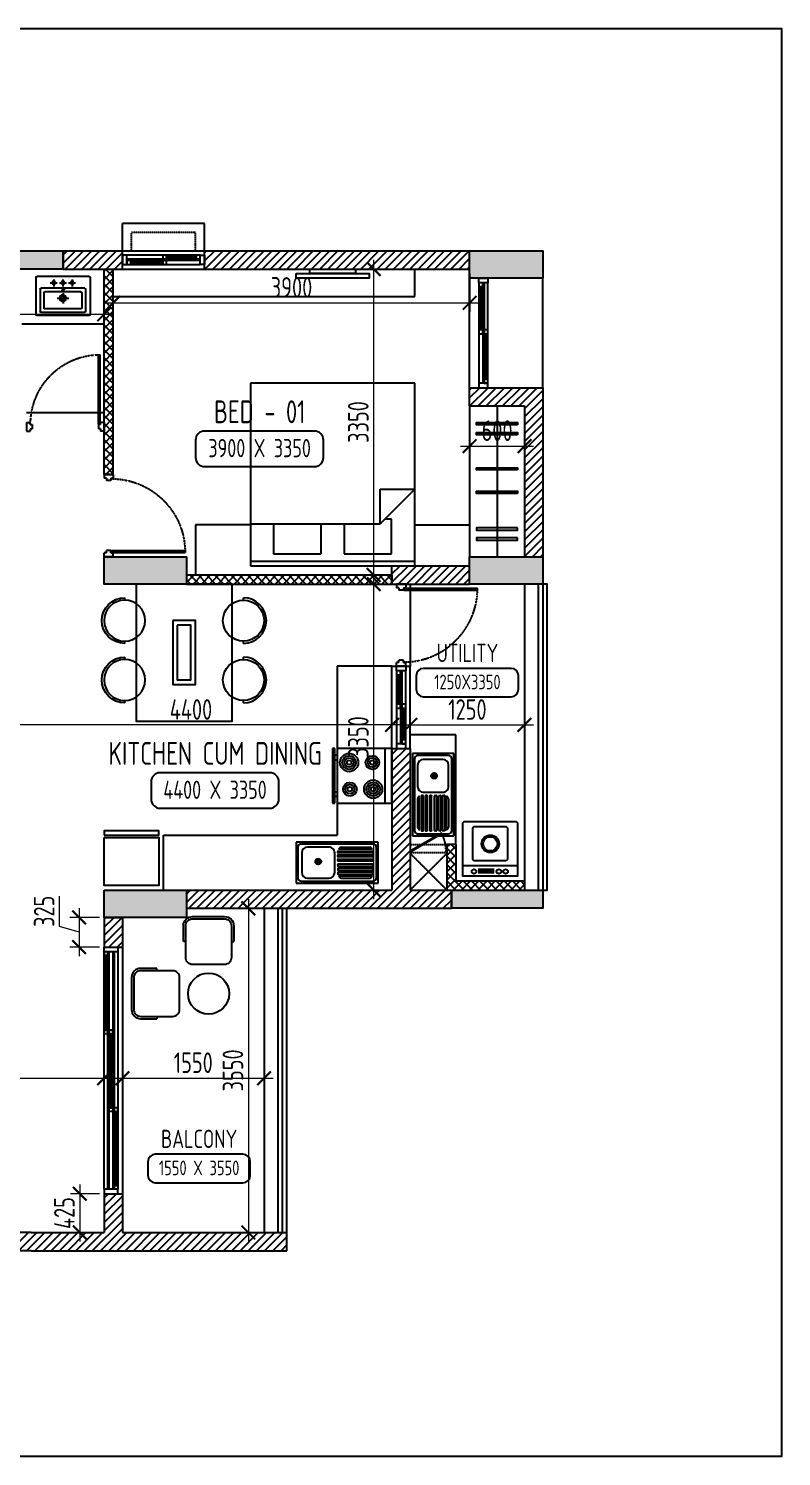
# Model space of a CAD drawing. Header units: millimetres. Extents: x -92307 to 258096, y -47434 to 112633.
# Drawn here: x 105875 to 114114, y -22400 to -6765 of the extents above; entities that cross this region are included whole.
import ezdxf
from ezdxf.enums import TextEntityAlignment as Align

# ---------------------------------------------------------------- set-up
doc = ezdxf.new("R2010")
doc.units = ezdxf.units.MM
doc.header["$LTSCALE"] = 10
doc.header["$PDMODE"] = 35
doc.header["$PDSIZE"] = 500
doc.linetypes.add('DASHED', pattern=[19.05, 12.7, -6.35])
doc.linetypes.add('HIDDEN', pattern=[9.525, 6.35, -3.175])
for name, color, linetype in [('07--DIM-1', 1, 'Continuous'), ('A--BLOCKWALL-1', 9, 'Continuous'), ('A--BLOCKWALL-2', 2, 'Continuous'), ('A--BLOCKWALL-3', 3, 'Continuous'), ('A--BLOCKWALL-HATCH', 8, 'Continuous'), ('A--CONCRETE-1', 9, 'Continuous'), ('A--CONCRETE-HID', 9, 'HIDDEN'), ('A--DOWN', 34, 'Continuous'), ('A--FIXTURE-0', 8, 'Continuous'), ('A--FURNITURE-0', 253, 'Continuous'), ('A--FURNITURE-1', 9, 'Continuous'), ('A--GLAZING-0', 181, 'Continuous'), ('A--HANDRAIL-1', 9, 'Continuous'), ('A--HATCH-1', 8, 'Continuous'), ('A--SANITARY-0', 253, 'Continuous'), ('A--SHAFT-HIDDEN', 9, 'HIDDEN'), ('A--SPACENUMBER', 2, 'Continuous'), ('A--SPACENUMBER-1', 8, 'Continuous'), ('A--SPACEREF', 3, 'Continuous'), ('A--Stucture', 9, 'Continuous'), ('A--TILING-1', 8, 'Continuous'), ('Typical floor Column Centre line$0$X-3rd Floor Column$0$A--COL250', 250, 'Continuous'), ('Typical floor Column Centre line$0$X-3rd Floor Column$0$A--CONCRETE-4', 4, 'Continuous')]:
    doc.layers.add(name, color=color, linetype=linetype)
doc.styles.add('ISO', font='isocp2.shx', dxfattribs={"width": 0.8})
doc.dimstyles.new('A-DIM-100', dxfattribs={"dimscale": 100, "dimtxt": 2.25, "dimasz": 1.5, "dimexe": 1, "dimexo": 0.5, "dimgap": 0, "dimtad": 0, "dimdec": 0, "dimzin": 12, "dimdsep": 46, "dimtxsty": 'ISO', "dimblk": 'ARCHTICK', "dimcen": 1, "dimdle": 1, "dimclrd": 8, "dimclre": 8, "dimclrt": 256, "dimadec": 0, "dimazin": 3, "dimtfac": 1, "dimtdec": 0, "dimtmove": 1, "dimatfit": 2, "dimfxl": 1, "dimtvp": 0.75, "dimtolj": 1, "dimtzin": 12, "dimlwd": 18, "dimlwe": 18, "dimarcsym": 0})
pattern_1 = [(45, (103801.735, -23097.9), (-44.90128, 44.90128), [])]
pattern_2 = [(45, (103801.735, -23097.9), (-44.90128, 44.90128), []), (135, (103801.735, -23097.9), (-44.90128, -44.90128), [])]

# ---------------------------------------------------------------- blocks, each defined once
blk = doc.blocks.new('A$C542B73FF')
at = {"layer": 'A--FURNITURE-0'}
for points in [[(-400, 50), (400, 50), (400, 100), (-400, 100)], [(-250, 0), (250, 0), (250, 50), (-250, 50)]]:
    blk.add_lwpolyline(points, close=True, dxfattribs=at)
blk = doc.blocks.new('A$C7FA855F9')
at = {"layer": 'A--FURNITURE-0', "linetype": 'Continuous'}
for p, q in [((900, 2000), (-900, 2000)), ((-900, 2000), (-900, 0)), ((900, 0), (900, 2000)), ((900, 840), (520, 460)), ((520, 840), (900, 840)), ((520, 460), (520, 840)), ((645, 510), (570, 510)), ((645, 130), (645, 510)), ((-900, 460), (520, 460)), ((-645, 460), (-645, 130)), ((-125, 130), (-125, 460)), ((125, 460), (125, 130)), ((-900, 50), (900, 50)), ((-900, 0), (900, 0)), ((-645, 130), (-125, 130)), ((125, 130), (645, 130))]:
    blk.add_line(p, q, dxfattribs=at)
blk = doc.blocks.new('A$C383732B3')
for p, q in [((275, 250), (275, 275)), ((275, -250), (275, -275))]:
    blk.add_line(p, q)
blk.add_lwpolyline([(275, 275), (100, 275, 0.414214), (0, 175), (0, -175, 0.414214), (100, -275), (275, -275)], format="xyb")
blk.add_lwpolyline([(100, -250), (450, -250, 0.414214), (525, -175), (525, 175, 0.414214), (450, 250), (100, 250, 0.414214), (25, 175), (25, -175, 0.414214)], format="xyb", close=True)
blk = doc.blocks.new('A$C337B3EF4')
for p, q in [((0, 225), (0, 250)), ((0, -250), (0, -225))]:
    blk.add_line(p, q)
blk.add_circle((0, 0), 225)
blk.add_arc((0, 0), 250, 270, 90)
blk = doc.blocks.new('A$C666E5324')
at = {"layer": 'A--FURNITURE-0'}
for points in [[(0, -525), (-1500, -525), (-1500, 525), (0, 525)], [(-400, -125), (-1100, -125), (-1100, 125), (-400, 125)], [(-450, -75), (-1050, -75), (-1050, 75), (-450, 75)]]:
    blk.add_lwpolyline(points, close=True, dxfattribs=at)
at = {"layer": 'A--FURNITURE-0', "xscale": -1, "rotation": 270.000000000004}
for p in [(-1050, 650), (-400, 650)]:
    blk.add_blockref('A$C337B3EF4', p, dxfattribs=at)
at = {"layer": 'A--FURNITURE-0', "rotation": 270.000000000004}
for p in [(-1050, -650), (-400, -650)]:
    blk.add_blockref('A$C337B3EF4', p, dxfattribs=at)
blk = doc.blocks.new('A$C030B2EE2')
at = {"layer": 'A--DOWN'}
for p, q in [((-100, 1150), (-100, 50)), ((-57, 1150), (-57, 50)), ((-43, 1150), (-43, 93)), ((0, 50), (0, 1150))]:
    blk.add_line(p, q, dxfattribs=at)
for points in [[(0, 1150), (-100, 1150), (-100, 1200), (0, 1200)], [(-57, 1150), (-100, 1150), (-100, 1107), (-57, 1107)], [(-57, 634), (-100, 634), (-100, 591), (-57, 591)], [(0, 634), (-43, 634), (-43, 591), (0, 591)], [(0, 50), (-100, 50), (-100, 0), (0, 0)], [(0, 93), (-43, 93), (-43, 50), (0, 50)]]:
    blk.add_lwpolyline(points, close=True, dxfattribs=at)
at = {"layer": 'A--GLAZING-0'}
for p, q in [((-86, 634), (-86, 1107)), ((-72, 634), (-72, 1107)), ((-28, 93), (-28, 591)), ((-14, 93), (-14, 591))]:
    blk.add_line(p, q, dxfattribs=at)
blk = doc.blocks.new('A$C35654C4B')
at = {"layer": 'A--BLOCKWALL-1'}
for p, q in [((-900, 200), (0, 200)), ((-900, 0), (0, 0))]:
    blk.add_line(p, q, dxfattribs=at)
at = {"layer": 'A--DOWN'}
for p, q in [((-50, 150), (-850, 150)), ((-50, 107), (-850, 107)), ((-850, 50), (-50, 50)), ((-50, 93), (-807, 93))]:
    blk.add_line(p, q, dxfattribs=at)
for points in [[(-850, 50), (-850, 150), (-900, 150), (-900, 50)], [(-807, 50), (-807, 93), (-850, 93), (-850, 50)], [(-416, 107), (-416, 150), (-459, 150), (-459, 107)], [(-416, 50), (-416, 93), (-459, 93), (-459, 50)], [(-50, 107), (-50, 150), (-93, 150), (-93, 107)], [(-50, 50), (-50, 150), (0, 150), (0, 50)]]:
    blk.add_lwpolyline(points, close=True, dxfattribs=at)
at = {"layer": 'A--GLAZING-0'}
for p, q in [((-807, 78), (-459, 78)), ((-807, 64), (-459, 64)), ((-416, 136), (-93, 136)), ((-416, 122), (-93, 122))]:
    blk.add_line(p, q, dxfattribs=at)
blk = doc.blocks.new('A$C34D21E7E')
at = {"layer": 'A--DOWN'}
for p, q in [((-150, 2450), (-150, -150)), ((-110, 2450), (-110, -150)), ((-95, 2450), (-95, -150)), ((-55, -150), (-55, 2450)), ((-40, -150), (-40, 2450)), ((0, -150), (0, 2450))]:
    blk.add_line(p, q, dxfattribs=at)
for points in [[(-150, 2450), (0, 2450), (0, 2500), (-150, 2500)], [(-40, 2450), (0, 2450), (0, 2410), (-40, 2410)], [(-95, 1590), (-55, 1590), (-55, 1550), (-95, 1550)], [(-40, 1550), (0, 1550), (0, 1590), (-40, 1590)], [(-150, 740), (-110, 740), (-110, 700), (-150, 700)], [(-95, 700), (-55, 700), (-55, 740), (-95, 740)], [(-150, -150), (-110, -150), (-110, -110), (-150, -110)], [(-150, -150), (0, -150), (0, -200), (-150, -200)]]:
    blk.add_lwpolyline(points, close=True, dxfattribs=at)
at = {"layer": 'A--GLAZING-0'}
for p, q in [((-25, 1590), (-25, 2410)), ((-15, 1590), (-15, 2410)), ((-80, 740), (-80, 1550)), ((-70, 740), (-70, 1550)), ((-135, -110), (-135, 700)), ((-125, -110), (-125, 700))]:
    blk.add_line(p, q, dxfattribs=at)
blk = doc.blocks.new('A$C1CBF2325')
at = {"layer": 'A--DOWN'}
for p, q in [((100, 0), (0, 0)), ((0, 0), (0, -42)), ((100, 0), (100, -42)), ((25, -42), (0, -42)), ((25, -42), (25, -67)), ((75, -67), (25, -67)), ((75, -42), (75, -67)), ((75, -42), (100, -42)), ((79, -46), (79, -67)), ((79, -46), (886, -46)), ((79, -67), (886, -67)), ((886, -67), (886, -46)), ((25, -858), (0, -858)), ((0, -900), (0, -858)), ((100, -900), (0, -900)), ((75, -833), (25, -833)), ((25, -858), (25, -833)), ((75, -858), (75, -833)), ((75, -858), (100, -858)), ((100, -900), (100, -858))]:
    blk.add_line(p, q, dxfattribs=at)
at = {"layer": 'A--DOWN', "color": 8, "linetype": 'DASHED', "ltscale": 0.005}
blk.add_arc((79, -46), 807, 269.7319, 358.5291, dxfattribs=at)
blk = doc.blocks.new('A$C302618AE')
at = {"layer": 'A--SANITARY-0'}
for p, q in [((-287, 0), (287, 0)), ((-297, -10), (-297, -416)), ((-247, -138), (-247, -383)), ((-237, -128), (240, -128)), ((-60, -67), (-138, -67)), ((-100, -30), (-100, -110)), ((40, -67), (-38, -67)), ((1, -30), (1, -110)), ((141, -67), (63, -67)), ((101, -30), (101, -110)), ((250, -138), (250, -383)), ((297, -10), (297, -416)), ((-206, -178), (-206, -343)), ((-196, -168), (199, -168)), ((65, -236), (-65, -236)), ((0, -183), (0, -295)), ((209, -178), (209, -343)), ((-287, -426), (287, -426)), ((-237, -393), (240, -393)), ((-196, -353), (199, -353))]:
    blk.add_line(p, q, dxfattribs=at)
for centre, radius in [((-100, -67), 17.8), ((1, -67), 17.8), ((101, -67), 17.8), ((1, -235), 36.3), ((1, -235), 25)]:
    blk.add_circle(centre, radius, dxfattribs=at)
for centre, start, end in [((-287, -10), 90, 180), ((-237, -138), 90, 180), ((240, -138), 0, 90), ((287, -10), 0, 90), ((-196, -178), 90, 180), ((199, -178), 0, 90), ((-287, -416), 180, 270), ((-237, -383), 180, 270), ((-196, -343), 180, 270), ((199, -343), 270, 0), ((240, -383), 270, 0), ((287, -416), 270, 0)]:
    blk.add_arc(centre, 10, start, end, dxfattribs=at)
blk.add_ellipse((0, -141), major_axis=(17.6, 0), ratio=0.318204, dxfattribs=at)
blk = doc.blocks.new('A$C06896976')
at = {"layer": 'A--FIXTURE-0'}
for p, q in [((0, 0.6), (-0.6, 0.6)), ((-0.6, 0.6), (-0.6, 0)), ((-0.525, 0.6), (-0.525, 0)), ((0, 0), (0, 0.6)), ((0, 0.525), (0.025, 0.525)), ((0.025, 0.475), (0, 0.475)), ((0.05, 0.6), (0.025, 0.6)), ((0.025, 0.6), (0.025, 0)), ((0.05, 0), (0.05, 0.6)), ((-0.6, 0), (0, 0)), ((0.025, 0.125), (0, 0.125)), ((0, 0.075), (0.025, 0.075)), ((0.025, 0), (0.05, 0))]:
    blk.add_line(p, q, dxfattribs=at)
for centre, major_axis, start_param, end_param in [((-0.394, 0.446), (0.0707, 0.0707), 0.785398, 7.068583), ((-0.394, 0.446), (0.053, 0.053), 0.785398, 7.068583), ((-0.394, 0.446), (0.0354, 0.0354), 0.785398, 7.068583), ((-0.394, 0.446), (0.0177, 0.0177), 0.785398, 7.068583), ((-0.139, 0.446), (-0.053, 0.053), -0.785398, 5.497787), ((-0.139, 0.446), (-0.0354, 0.0354), -0.785398, 5.497787), ((-0.139, 0.446), (0.0177, 0.0177), 0.785398, 7.068583), ((-0.386, 0.154), (0.053, -0.053), -0.785398, 5.497787), ((-0.386, 0.154), (0.0354, -0.0354), -0.785398, 5.497787), ((-0.386, 0.154), (-0.0177, -0.0177), 0.785398, 7.068583), ((-0.131, 0.154), (-0.0707, -0.0707), 0.785398, 7.068583), ((-0.131, 0.154), (-0.053, -0.053), 0.785398, 7.068583), ((-0.131, 0.154), (-0.0354, -0.0354), 0.785398, 7.068583), ((-0.131, 0.154), (-0.0177, -0.0177), 0.785398, 7.068583)]:
    blk.add_ellipse(centre, major_axis=major_axis, ratio=1, start_param=start_param, end_param=end_param, dxfattribs=at)
blk = doc.blocks.new('A$C321E12B3')
at = {"layer": 'A--SANITARY-0', "ltscale": 5}
for p, q in [((-0.9, 0.45), (0, 0.45)), ((-0.9, 0), (-0.9, 0.45)), ((-0.879, 0.055), (-0.879, 0.395)), ((-0.845, 0.429), (-0.055, 0.429)), ((-0.837, 0.118), (-0.837, 0.332)), ((-0.774, 0.395), (-0.54, 0.395)), ((-0.477, 0.332), (-0.477, 0.118)), ((-0.443, 0.335), (-0.443, 0.348)), ((-0.439, 0.352), (-0.059, 0.352)), ((-0.059, 0.331), (-0.439, 0.331)), ((-0.063, 0.373), (-0.435, 0.373)), ((-0.404, 0.394), (-0.094, 0.394)), ((-0.055, 0.348), (-0.055, 0.335)), ((-0.021, 0.395), (-0.021, 0.055)), ((0, 0.45), (0, 0)), ((-0.443, 0.293), (-0.443, 0.306)), ((-0.443, 0.246), (-0.443, 0.259)), ((-0.443, 0.204), (-0.443, 0.191)), ((-0.443, 0.157), (-0.443, 0.144)), ((-0.439, 0.31), (-0.059, 0.31)), ((-0.059, 0.289), (-0.439, 0.289)), ((-0.439, 0.263), (-0.059, 0.263)), ((-0.059, 0.242), (-0.439, 0.242)), ((-0.059, 0.208), (-0.439, 0.208)), ((-0.439, 0.187), (-0.059, 0.187)), ((-0.059, 0.161), (-0.439, 0.161)), ((-0.055, 0.306), (-0.055, 0.293)), ((-0.055, 0.259), (-0.055, 0.246)), ((-0.055, 0.191), (-0.055, 0.204)), ((-0.055, 0.144), (-0.055, 0.157)), ((0, 0), (-0.9, 0)), ((-0.055, 0.021), (-0.845, 0.021)), ((-0.54, 0.055), (-0.774, 0.055)), ((-0.443, 0.115), (-0.443, 0.102)), ((-0.439, 0.14), (-0.059, 0.14)), ((-0.059, 0.119), (-0.439, 0.119)), ((-0.439, 0.098), (-0.059, 0.098)), ((-0.063, 0.077), (-0.435, 0.077)), ((-0.404, 0.056), (-0.094, 0.056)), ((-0.055, 0.102), (-0.055, 0.115))]:
    blk.add_line(p, q, dxfattribs=at)
at = {"layer": 'A--SANITARY-0'}
blk.add_line((-0.9, 0.45), (0, 0.45), dxfattribs=at)
at = {"layer": 'A--SANITARY-0', "ltscale": 5, "extrusion": (0, 0, -1)}
for centre, major_axis, start_param, end_param in [((-0.845, 0.395), (-0.0238, 0.0238), 5.497787, 7.068583), ((-0.774, 0.332), (0.0446, 0.0446), 3.926991, 5.497787), ((-0.54, 0.332), (0.0446, 0.0446), -0.785398, 0.785398), ((-0.439, 0.348), (0.00297, 0.00297), 3.926991, 5.497787), ((-0.439, 0.335), (-0.00297, 0.00297), 3.926991, 5.497787), ((-0.393, 0.345), (-0.0357, 0.0357), 6.090163, 6.844508), ((-0.105, 0.345), (-0.0357, 0.0357), 1.009473, 1.763819), ((-0.059, 0.348), (0.00297, 0.00297), -0.785398, 0.785398), ((-0.059, 0.335), (-0.00297, 0.00297), 2.356194, 3.926991), ((-0.055, 0.395), (-0.0238, 0.0238), 0.785398, 2.356194), ((-0.657, 0.214), (0.0223, 0.0223), 0.785398, 7.068583), ((-0.657, 0.214), (0.0112, 0.0112), 0.785398, 7.068583), ((-0.657, 0.214), (0.00743, 0.00743), 0.785398, 7.068583), ((-0.439, 0.306), (-0.00297, 0.00297), 5.497787, 7.068583), ((-0.439, 0.293), (-0.00297, 0.00297), 3.926991, 5.497787), ((-0.439, 0.204), (0.00297, 0.00297), 3.926991, 5.497787), ((-0.439, 0.191), (-0.00297, 0.00297), 3.926991, 5.497787), ((-0.439, 0.157), (0.00297, 0.00297), 3.926991, 5.497787), ((-0.059, 0.306), (0.00297, 0.00297), -0.785398, 0.785398), ((-0.059, 0.293), (-0.00297, 0.00297), 2.356194, 3.926991), ((-0.059, 0.204), (0.00297, 0.00297), -0.785398, 0.785398), ((-0.059, 0.191), (-0.00297, 0.00297), 2.356194, 3.926991), ((-0.059, 0.157), (0.00297, 0.00297), -0.785398, 0.785398), ((-0.845, 0.055), (0.0238, 0.0238), 2.356194, 3.926991), ((-0.774, 0.118), (-0.0446, 0.0446), 3.926991, 5.497787), ((-0.54, 0.118), (-0.0446, 0.0446), 2.356194, 3.926991), ((-0.439, 0.144), (0.00297, 0.00297), 2.356194, 3.926991), ((-0.439, 0.115), (0.00297, 0.00297), 3.926991, 5.497787), ((-0.439, 0.102), (0.00297, 0.00297), 2.356194, 3.926991), ((-0.393, 0.105), (-0.0357, 0.0357), 4.151066, 4.905412), ((-0.105, 0.105), (-0.0357, 0.0357), 2.94857, 3.702916), ((-0.059, 0.144), (-0.00297, 0.00297), 2.356194, 3.926991), ((-0.059, 0.115), (0.00297, 0.00297), -0.785398, 0.785398), ((-0.059, 0.102), (-0.00297, 0.00297), 2.356194, 3.926991), ((-0.055, 0.055), (-0.0238, 0.0238), 2.356194, 3.926991)]:
    blk.add_ellipse(centre, major_axis=major_axis, ratio=1, start_param=start_param, end_param=end_param, dxfattribs=at)
at = {"layer": 'A--SANITARY-0', "ltscale": 5}
for centre, major_axis, start_param, end_param in [((-0.439, 0.259), (-0.00297, -0.00297), 3.926991, 5.497787), ((-0.439, 0.246), (0.00297, -0.00297), 3.926991, 5.497787), ((-0.059, 0.259), (-0.00297, -0.00297), 2.356194, 3.926991), ((-0.059, 0.246), (0.00297, -0.00297), -0.785398, 0.785398)]:
    blk.add_ellipse(centre, major_axis=major_axis, ratio=1, start_param=start_param, end_param=end_param, dxfattribs=at)
blk = doc.blocks.new('A$C47D60FF3')
at = {"layer": 'A--FIXTURE-0'}
blk.add_lwpolyline([(-0.075, 0.6), (-0.075, 0), (-0.6, 0), (-0.6, 0.6)], close=True, dxfattribs=at)
blk.add_lwpolyline([(-0.05, 0.6), (-0.05, 0), (0, 0), (0, 0.6), (-0.05, 0.6)], dxfattribs=at)
blk = doc.blocks.new('SPACE')
at = {"layer": 'A--SPACENUMBER-1'}
blk.add_lwpolyline([(-600, 0), (600, 0, 0.414213562), (700, 100), (700, 288.5, 0.414213562), (600, 388.5), (-600, 388.5, 0.414213562), (-700, 288.5), (-700, 100, 0.414213562), (-600, 0, -0.052514465)], format="xyb", dxfattribs=at)
at = {"layer": 'A--SPACENUMBER', "style": 'ISO', "width": 0.8, "flags": 4}
blk.add_attdef('01', text='', height=250, dxfattribs=at).set_placement((0.455, 202.41), align=Align.MIDDLE)
at = {"layer": 'A--SPACEREF', "style": 'ISO', "width": 0.8, "flags": 4}
blk.add_attdef('S', text='', height=300, dxfattribs=at).set_placement((1.35, 474.975), align=Align.CENTER)
blk = doc.blocks.new('A$C2D7D56F7')
at = {"layer": 'A--FIXTURE-0'}
for p, q in [((-0.3, -0.113), (0.3, -0.113)), ((-0.044, -0.037), (0.131, -0.037)), ((-0.044, -0.056), (0.131, -0.056)), ((-0.044, -0.074), (0.131, -0.074))]:
    blk.add_line(p, q, dxfattribs=at)
blk.add_lwpolyline([(0.3, -0.575, -0.414214), (0.275, -0.6), (-0.275, -0.6, -0.414214), (-0.3, -0.575), (-0.3, 0), (0.3, 0)], format="xyb", close=True, dxfattribs=at)
blk.add_lwpolyline([(-0.173, -0.168), (0.173, -0.168), (0.189, -0.184), (0.189, -0.531), (0.173, -0.546), (-0.173, -0.546), (-0.189, -0.531), (-0.189, -0.184)], close=True, dxfattribs=at)
for centre, radius in [((-0.169, -0.052), 0.025), ((-0.095, -0.052), 0.025), ((0.178, -0.052), 0.025), ((-0.001, -0.355), 0.0964), ((-0.001, -0.355), 0.0776)]:
    blk.add_circle(centre, radius, dxfattribs=at)
blk = doc.blocks.new('A$C4DFF75E1')
at = {"layer": 'A--DOWN'}
for p, q in [((9, 25), (0, 25)), ((0, 25), (0, 0)), ((0, 0), (12, 0)), ((9, 15, 0), (9, 25, 0)), ((12, 15, 0), (9, 15, 0)), ((12, 15, 0), (12, 0, 0)), ((12, 15, 0), (12, 0, 0)), ((12, 0), (12, 15)), ((438, 15, 0), (438, 0, 0)), ((438, 15, 0), (438, 0, 0)), ((438, 15, 0), (441, 15, 0)), ((438, 0), (438, 15)), ((450, 0), (438, 0)), ((441, 15, 0), (441, 25, 0)), ((441, 25), (450, 25)), ((450, 25), (450, 0))]:
    blk.add_line(p, q, dxfattribs=at)
blk.add_lwpolyline([(14, 18), (388, 234), (385, 240), (11, 24)], close=True, dxfattribs=at)
blk.add_circle((10, 24, 0), 0.781, dxfattribs=at)
at = {"layer": 'A--DOWN', "color": 8, "linetype": 'DASHED', "ltscale": 0.003}
blk.add_arc((-37, 15, 0), 478, 0, 27.2936, dxfattribs=at)
blk = doc.blocks.new('_ArchTick')
at = {"color": 0, "const_width": 0.15}
blk.add_lwpolyline([(-0.5, -0.5), (0.5, 0.5)], dxfattribs=at)
blk = doc.blocks.new('*D221')
at = {"layer": '07--DIM-1', "color": 8, "lineweight": 18}
for p, q in [((109652, -16298), (109652, -12748)), ((109802, -12848), (109552, -12848)), ((109802, -16198), (109552, -16198))]:
    blk.add_line(p, q, dxfattribs=at)
at = {"layer": 'Defpoints', "color": 0}
for p in [(109652, -12848), (109852, -12848), (109852, -16198)]:
    blk.add_point(p, dxfattribs=at)
at = {"layer": '07--DIM-1', "color": 8, "lineweight": 18, "xscale": 150, "yscale": 150, "zscale": 150}
for p, rotation in [((109652, -12848), 90), ((109652, -16198), 270)]:
    blk.add_blockref('_ArchTick', p, dxfattribs=dict(at, rotation=rotation))
at = {"layer": '07--DIM-1', "insert": (109483, -14523), "char_height": 225, "attachment_point": 5, "rotation": 90, "style": 'ISO'}
blk.add_mtext('\\A1;3350', dxfattribs=at)
blk = doc.blocks.new('*D222')
at = {"layer": '07--DIM-1', "color": 8, "lineweight": 18}
for p, q in [((109652, -12848), (109652, -9298)), ((109851, -9398), (109552, -9398)), ((109802, -12748), (109552, -12748))]:
    blk.add_line(p, q, dxfattribs=at)
at = {"layer": 'Defpoints', "color": 0}
for p in [(109652, -9398), (109901, -9398), (109852, -12748)]:
    blk.add_point(p, dxfattribs=at)
at = {"layer": '07--DIM-1', "color": 8, "lineweight": 18, "xscale": 150, "yscale": 150, "zscale": 150}
for p, rotation in [((109652, -9398), 90), ((109652, -12748), 270)]:
    blk.add_blockref('_ArchTick', p, dxfattribs=dict(at, rotation=rotation))
at = {"layer": '07--DIM-1', "insert": (109483, -11073), "char_height": 225, "attachment_point": 5, "rotation": 90, "style": 'ISO'}
blk.add_mtext('\\A1;3350', dxfattribs=at)
blk = doc.blocks.new('*D223')
at = {"layer": '07--DIM-1', "color": 8, "lineweight": 18}
for p, q in [((106802, -9448), (106802, -9868)), ((110702, -9448), (110702, -9868)), ((106702, -9768), (110802, -9768))]:
    blk.add_line(p, q, dxfattribs=at)
at = {"layer": 'Defpoints', "color": 0}
for p in [(106802, -9398), (110702, -9398), (110702, -9768)]:
    blk.add_point(p, dxfattribs=at)
at = {"layer": '07--DIM-1', "color": 8, "lineweight": 18, "xscale": 150, "yscale": 150, "zscale": 150, "rotation": 180}
blk.add_blockref('_ArchTick', (106802, -9768), dxfattribs=at)
at = {"layer": '07--DIM-1', "color": 8, "lineweight": 18, "xscale": 150, "yscale": 150, "zscale": 150}
blk.add_blockref('_ArchTick', (110702, -9768), dxfattribs=at)
at = {"layer": '07--DIM-1', "insert": (108752, -9599), "char_height": 225, "attachment_point": 5, "style": 'ISO'}
blk.add_mtext('\\A1;3900', dxfattribs=at)
blk = doc.blocks.new('*D224')
at = {"layer": '07--DIM-1', "color": 8, "lineweight": 18}
for p, q in [((110702, -10948), (110702, -11437)), ((111302, -10948), (111302, -11437)), ((110602, -11337), (111402, -11337))]:
    blk.add_line(p, q, dxfattribs=at)
at = {"layer": 'Defpoints', "color": 0}
for p in [(110702, -10898), (111302, -10898), (111302, -11337)]:
    blk.add_point(p, dxfattribs=at)
at = {"layer": '07--DIM-1', "color": 8, "lineweight": 18, "xscale": 150, "yscale": 150, "zscale": 150, "rotation": 180}
blk.add_blockref('_ArchTick', (110702, -11337), dxfattribs=at)
at = {"layer": '07--DIM-1', "color": 8, "lineweight": 18, "xscale": 150, "yscale": 150, "zscale": 150}
blk.add_blockref('_ArchTick', (111302, -11337), dxfattribs=at)
at = {"layer": '07--DIM-1', "insert": (111002, -11168), "char_height": 225, "attachment_point": 5, "style": 'ISO'}
blk.add_mtext('\\A1;600', dxfattribs=at)
blk = doc.blocks.new('*D225')
at = {"layer": '07--DIM-1', "color": 8, "lineweight": 18}
for p, q in [((104102, -9448), (104102, -9994)), ((106702, -9448), (106702, -9994)), ((104002, -9894), (106802, -9894))]:
    blk.add_line(p, q, dxfattribs=at)
at = {"layer": 'Defpoints', "color": 0}
for p in [(104102, -9398), (106702, -9398), (106702, -9894)]:
    blk.add_point(p, dxfattribs=at)
at = {"layer": '07--DIM-1', "color": 8, "lineweight": 18, "xscale": 150, "yscale": 150, "zscale": 150, "rotation": 180}
blk.add_blockref('_ArchTick', (104102, -9894), dxfattribs=at)
at = {"layer": '07--DIM-1', "color": 8, "lineweight": 18, "xscale": 150, "yscale": 150, "zscale": 150}
blk.add_blockref('_ArchTick', (106702, -9894), dxfattribs=at)
at = {"layer": '07--DIM-1', "insert": (105402, -9725), "char_height": 225, "attachment_point": 5, "style": 'ISO'}
blk.add_mtext('\\A1;2600', dxfattribs=at)
blk = doc.blocks.new('*D228')
at = {"layer": '07--DIM-1', "color": 8, "lineweight": 18}
for p, q in [((101752, -18258), (106802, -18258)), ((101852, -18398), (101852, -18158)), ((106702, -18398), (106702, -18158))]:
    blk.add_line(p, q, dxfattribs=at)
at = {"layer": 'Defpoints', "color": 0}
for p in [(106702, -18258), (101852, -18448), (106702, -18448)]:
    blk.add_point(p, dxfattribs=at)
at = {"layer": '07--DIM-1', "color": 8, "lineweight": 18, "xscale": 150, "yscale": 150, "zscale": 150, "rotation": 180}
blk.add_blockref('_ArchTick', (101852, -18258), dxfattribs=at)
at = {"layer": '07--DIM-1', "color": 8, "lineweight": 18, "xscale": 150, "yscale": 150, "zscale": 150}
blk.add_blockref('_ArchTick', (106702, -18258), dxfattribs=at)
at = {"layer": '07--DIM-1', "insert": (104277, -18089), "char_height": 225, "attachment_point": 5, "style": 'ISO'}
blk.add_mtext('\\A1;4850', dxfattribs=at)
blk = doc.blocks.new('*D229')
at = {"layer": '07--DIM-1', "color": 8, "lineweight": 18}
for p, q in [((106802, -18258), (108552, -18258)), ((106902, -18533), (106902, -18158)), ((108452, -18533), (108452, -18158))]:
    blk.add_line(p, q, dxfattribs=at)
at = {"layer": 'Defpoints', "color": 0}
for p in [(108452, -18258), (106902, -18583), (108452, -18583)]:
    blk.add_point(p, dxfattribs=at)
at = {"layer": '07--DIM-1', "color": 8, "lineweight": 18, "xscale": 150, "yscale": 150, "zscale": 150, "rotation": 180}
blk.add_blockref('_ArchTick', (106902, -18258), dxfattribs=at)
at = {"layer": '07--DIM-1', "color": 8, "lineweight": 18, "xscale": 150, "yscale": 150, "zscale": 150}
blk.add_blockref('_ArchTick', (108452, -18258), dxfattribs=at)
at = {"layer": '07--DIM-1', "insert": (107677, -18089), "char_height": 225, "attachment_point": 5, "style": 'ISO'}
blk.add_mtext('\\A1;1550', dxfattribs=at)
blk = doc.blocks.new('*D230')
at = {"layer": '07--DIM-1', "color": 8, "lineweight": 18}
for p, q in [((105452, -14436), (105452, -14290)), ((109852, -14436), (109852, -14290)), ((109952, -14390), (105352, -14390))]:
    blk.add_line(p, q, dxfattribs=at)
at = {"layer": 'Defpoints', "color": 0}
for p in [(105452, -14390), (105452, -14486), (109852, -14486)]:
    blk.add_point(p, dxfattribs=at)
at = {"layer": '07--DIM-1', "color": 8, "lineweight": 18, "xscale": 150, "yscale": 150, "zscale": 150, "rotation": 180}
blk.add_blockref('_ArchTick', (105452, -14390), dxfattribs=at)
at = {"layer": '07--DIM-1', "color": 8, "lineweight": 18, "xscale": 150, "yscale": 150, "zscale": 150}
blk.add_blockref('_ArchTick', (109852, -14390), dxfattribs=at)
at = {"layer": '07--DIM-1', "insert": (107652, -14221), "char_height": 225, "attachment_point": 5, "style": 'ISO'}
blk.add_mtext('\\A1;4400', dxfattribs=at)
blk = doc.blocks.new('*D231')
at = {"layer": '07--DIM-1', "color": 8, "lineweight": 18}
for p, q in [((108402, -16398), (108180, -16398)), ((108280, -16298), (108280, -20048)), ((108402, -19948), (108180, -19948))]:
    blk.add_line(p, q, dxfattribs=at)
at = {"layer": 'Defpoints', "color": 0}
for p in [(108452, -16398), (108280, -19948), (108452, -19948)]:
    blk.add_point(p, dxfattribs=at)
at = {"layer": '07--DIM-1', "color": 8, "lineweight": 18, "xscale": 150, "yscale": 150, "zscale": 150}
for p, rotation in [((108280, -16398), 90), ((108280, -19948), 270)]:
    blk.add_blockref('_ArchTick', p, dxfattribs=dict(at, rotation=rotation))
at = {"layer": '07--DIM-1', "insert": (108111, -18173), "char_height": 225, "attachment_point": 5, "rotation": 90, "style": 'ISO'}
blk.add_mtext('\\A1;3550', dxfattribs=at)
blk = doc.blocks.new('*D236')
at = {"layer": '07--DIM-1', "color": 8, "lineweight": 18}
for p, q in [((110052, -14436), (110052, -14290)), ((111302, -14436), (111302, -14290)), ((109952, -14390), (111402, -14390))]:
    blk.add_line(p, q, dxfattribs=at)
at = {"layer": 'Defpoints', "color": 0}
for p in [(110052, -14486), (111302, -14390), (111302, -14486)]:
    blk.add_point(p, dxfattribs=at)
at = {"layer": '07--DIM-1', "color": 8, "lineweight": 18, "xscale": 150, "yscale": 150, "zscale": 150, "rotation": 180}
blk.add_blockref('_ArchTick', (110052, -14390), dxfattribs=at)
at = {"layer": '07--DIM-1', "color": 8, "lineweight": 18, "xscale": 150, "yscale": 150, "zscale": 150}
blk.add_blockref('_ArchTick', (111302, -14390), dxfattribs=at)
at = {"layer": '07--DIM-1', "insert": (110677, -14221), "char_height": 225, "attachment_point": 5, "style": 'ISO'}
blk.add_mtext('\\A1;1250', dxfattribs=at)
blk = doc.blocks.new('*D240')
at = {"layer": '07--DIM-1', "color": 8, "lineweight": 18}
for p, q in [((106214, -16597), (106214, -16265)), ((106427, -16398), (106427, -16923)), ((106652, -16498), (106327, -16498)), ((106427, -16660), (106214, -16597)), ((106652, -16823), (106327, -16823))]:
    blk.add_line(p, q, dxfattribs=at)
at = {"layer": 'Defpoints', "color": 0}
for p in [(106702, -16498), (106427, -16823), (106702, -16823)]:
    blk.add_point(p, dxfattribs=at)
at = {"layer": '07--DIM-1', "color": 8, "lineweight": 18, "xscale": 150, "yscale": 150, "zscale": 150}
for p, rotation in [((106427, -16498), 90), ((106427, -16823), 270)]:
    blk.add_blockref('_ArchTick', p, dxfattribs=dict(at, rotation=rotation))
at = {"layer": '07--DIM-1', "insert": (106045, -16431), "char_height": 225, "attachment_point": 5, "rotation": 90, "style": 'ISO'}
blk.add_mtext('\\A1;325', dxfattribs=at)
blk = doc.blocks.new('*D241')
at = {"layer": '07--DIM-1', "color": 8, "lineweight": 18}
for p, q in [((106652, -19523), (106335, -19523)), ((106435, -19423), (106435, -20048)), ((106652, -19948), (106335, -19948))]:
    blk.add_line(p, q, dxfattribs=at)
at = {"layer": 'Defpoints', "color": 0}
for p in [(106702, -19523), (106435, -19948), (106702, -19948)]:
    blk.add_point(p, dxfattribs=at)
at = {"layer": '07--DIM-1', "color": 8, "lineweight": 18, "xscale": 150, "yscale": 150, "zscale": 150}
for p, rotation in [((106435, -19523), 90), ((106435, -19948), 270)]:
    blk.add_blockref('_ArchTick', p, dxfattribs=dict(at, rotation=rotation))
at = {"layer": '07--DIM-1', "insert": (106266, -19735), "char_height": 225, "attachment_point": 5, "rotation": 90, "style": 'ISO'}
blk.add_mtext('\\A1;425', dxfattribs=at)

msp = doc.modelspace()

# ---------------------------------------------------------------- hatches: boundary and pattern name
at = {"layer": 'A--BLOCKWALL-HATCH'}
h = msp.add_hatch(dxfattribs=at)
h.set_pattern_fill('ANSI37', color=256, scale=20, style=0)
h.set_pattern_definition(pattern_2)
h.paths.add_polyline_path([(106701.7, -9397.9), (106801.7, -9397.9), (106801.7, -11647.9), (106701.7, -11647.9)])
h = msp.add_hatch(dxfattribs=at)
h.set_pattern_fill('ANSI37', color=256, scale=20, style=0)
h.set_pattern_definition(pattern_2)
h.paths.add_polyline_path([(107601.7, -12847.9), (109851.7, -12847.9), (109851.7, -12747.9), (107601.7, -12747.9)])
h = msp.add_hatch(dxfattribs=at)
h.set_pattern_fill('ANSI37', color=256, scale=20, style=0)
h.set_pattern_definition([(45, (103801.735, -23097.9), (-44.90128, 44.90128), []), (135, (103801.735, -23097.9), (-44.90128, -44.90128), [])])
h.paths.add_polyline_path([(110451.7, -15697.9), (110451.7, -16197.9), (111301.7, -16197.9), (111301.7, -16097.9), (110551.7, -16097.9), (110551.7, -15697.9)])
at = {"layer": 'A--HATCH-1'}
h = msp.add_hatch(dxfattribs=at)
h.set_pattern_fill('ANSI31', color=256, scale=20, style=0)
h.set_pattern_definition(pattern_1)
h.paths.add_polyline_path([(106251.7, -9397.9), (106901.7, -9397.9), (106901.7, -9197.9), (106251.7, -9197.9)])
h = msp.add_hatch(dxfattribs=at)
h.set_pattern_fill('ANSI31', color=256, scale=20, style=0)
h.set_pattern_definition(pattern_1)
h.paths.add_polyline_path([(107801.7, -9397.9), (110701.7, -9397.9), (110701.7, -9197.9), (107801.7, -9197.9)])
h = msp.add_hatch(dxfattribs=at)
h.set_pattern_fill('ANSI31', color=256, scale=20, style=0)
h.set_pattern_definition(pattern_1)
h.paths.add_polyline_path([(110701.7, -10897.9), (111301.7, -10897.9), (111301.7, -12547.9), (111501.7, -12547.9), (111501.7, -10697.9), (110701.7, -10697.9)])
h = msp.add_hatch(dxfattribs=at)
h.set_pattern_fill('ANSI31', color=256, scale=20, style=0)
h.set_pattern_definition(pattern_1)
h.paths.add_polyline_path([(109851.7, -12847.9), (110701.7, -12847.9), (110701.7, -12647.9), (109851.7, -12647.9)])
h = msp.add_hatch(dxfattribs=at)
h.set_pattern_fill('ANSI31', color=256, scale=20, style=0)
h.set_pattern_definition(pattern_1)
h.paths.add_polyline_path([(109851.7, -14647.9), (110051.7, -14647.9), (110051.7, -16197.9), (110501.7, -16197.9), (110501.7, -16397.9), (107601.7, -16397.9), (107601.7, -16197.9), (109851.7, -16197.9)])
h = msp.add_hatch(dxfattribs=at)
h.set_pattern_fill('ANSI31', color=256, scale=20, style=0)
h.set_pattern_definition(pattern_1)
h.paths.add_polyline_path([(106701.7, -16497.9), (106901.7, -16497.9), (106901.7, -16822.9), (106701.7, -16822.9)])
h = msp.add_hatch(dxfattribs=at)
h.set_pattern_fill('ANSI31', color=256, scale=20, style=0)
h.set_pattern_definition(pattern_1)
h.paths.add_polyline_path([(106701.7, -19522.9), (106901.7, -19522.9), (106901.7, -19947.9), (108701.7, -19947.9), (108701.7, -20147.9), (102851.7, -20147.9), (102851.7, -19947.9), (106701.7, -19947.9)])
at = {"layer": 'Typical floor Column Centre line$0$X-3rd Floor Column$0$A--COL250'}
h = msp.add_hatch(color=256, dxfattribs=at)
h.dxf.hatch_style = 1
h.paths.add_polyline_path([(105001.7, -9197.9), (106251.7, -9197.9), (106251.7, -9397.9), (105001.7, -9397.9)])
h = msp.add_hatch(color=256, dxfattribs=at)
h.dxf.hatch_style = 1
h.paths.add_polyline_path([(110701.7, -9197.9), (111501.7, -9197.9), (111501.7, -9497.9), (110701.7, -9497.9)])
h = msp.add_hatch(color=256, dxfattribs=at)
h.dxf.hatch_style = 1
h.paths.add_polyline_path([(106701.7, -12547.9), (107601.7, -12547.9), (107601.7, -12847.9), (106701.7, -12847.9)])
h = msp.add_hatch(color=256, dxfattribs=at)
h.dxf.hatch_style = 1
h.paths.add_polyline_path([(110701.7, -12547.9), (111501.7, -12547.9), (111501.7, -12847.9), (110701.7, -12847.9)])
h = msp.add_hatch(color=256, dxfattribs=at)
h.dxf.hatch_style = 1
h.paths.add_polyline_path([(106701.7, -16197.9), (107601.7, -16197.9), (107601.7, -16497.9), (106701.7, -16497.9)])
h = msp.add_hatch(color=256, dxfattribs=at)
h.dxf.hatch_style = 1
h.paths.add_polyline_path([(110501.7, -16197.9), (111501.7, -16197.9), (111501.7, -16397.9), (110501.7, -16397.9)])

# ---------------------------------------------------------------- linework, layer by layer
msp.add_lwpolyline([(95067.3, -6765.1), (114113.5, -6765.1), (114113.5, -22399.9), (95067.3, -22399.9)], close=True)
at = {"layer": 'A--BLOCKWALL-1'}
for p, q in [((110701.7, -10697.9), (110701.7, -9497.9)), ((111301.7, -12847.9), (111301.7, -16197.9)), ((109851.7, -13747.9), (110051.7, -13747.9)), ((108451.7, -16397.9), (108451.7, -19947.9))]:
    msp.add_line(p, q, dxfattribs=at)
at = {"layer": 'A--BLOCKWALL-2'}
for p, q in [((106901.7, -9197.9), (106901.7, -8897.9)), ((107801.7, -8897.9), (106901.7, -8897.9)), ((107801.7, -9197.9), (107801.7, -8897.9)), ((106701.7, -11647.9), (106701.7, -9397.9)), ((106701.7, -9397.9), (106801.7, -9397.9)), ((106801.7, -11647.9), (106801.7, -9397.9)), ((106701.7, -11647.9), (106801.7, -11647.9)), ((107601.7, -12747.9), (107601.7, -12847.9)), ((107601.7, -12747.9), (109851.7, -12747.9)), ((109851.7, -12747.9), (109851.7, -12847.9)), ((107601.7, -12847.9), (109851.7, -12847.9)), ((110451.7, -15697.9), (110451.7, -16197.9)), ((110551.7, -15697.9), (110451.7, -15697.9)), ((110551.7, -15697.9), (110551.7, -16097.9)), ((110551.7, -16097.9), (111301.7, -16097.9)), ((111301.7, -16097.9), (111301.7, -16197.9)), ((110451.7, -16197.9), (111301.7, -16197.9))]:
    msp.add_line(p, q, dxfattribs=at)
at = {"layer": 'A--BLOCKWALL-3'}
for p, q in [((106251.7, -9397.9), (106251.7, -9197.9)), ((106251.7, -9197.9), (106901.7, -9197.9)), ((106901.7, -9397.9), (106901.7, -9197.9)), ((107801.7, -9397.9), (107801.7, -9197.9)), ((107801.7, -9197.9), (110701.7, -9197.9)), ((110701.7, -9397.9), (110701.7, -9197.9)), ((106251.7, -9397.9), (106901.7, -9397.9)), ((107801.7, -9397.9), (110701.7, -9397.9)), ((110701.7, -10897.9), (110701.7, -10697.9)), ((110701.7, -10697.9), (111501.7, -10697.9)), ((111501.7, -10697.9), (111501.7, -12547.9)), ((110701.7, -10897.9), (111301.7, -10897.9)), ((111301.7, -10897.9), (111301.7, -12547.9)), ((109851.7, -12847.9), (109851.7, -12647.9)), ((109851.7, -12647.9), (110701.7, -12647.9)), ((110701.7, -12847.9), (110701.7, -12647.9)), ((111301.7, -12547.9), (111501.7, -12547.9)), ((109851.7, -12847.9), (110701.7, -12847.9)), ((109851.7, -14647.9), (109851.7, -16197.9)), ((109851.7, -14647.9), (110051.7, -14647.9)), ((110051.7, -14647.9), (110051.7, -16197.9)), ((107601.7, -16197.9), (107601.7, -16397.9)), ((107601.7, -16197.9), (109851.7, -16197.9)), ((110051.7, -16197.9), (110501.7, -16197.9)), ((110501.7, -16197.9), (110501.7, -16397.9)), ((107601.7, -16397.9), (110501.7, -16397.9)), ((106701.7, -16497.9), (106701.7, -16822.9)), ((106701.7, -16497.9), (106901.7, -16497.9)), ((106901.7, -16497.9), (106901.7, -16822.9)), ((106701.7, -16822.9), (106901.7, -16822.9)), ((106701.7, -19522.9), (106701.7, -19947.9)), ((106701.7, -19522.9), (106901.7, -19522.9)), ((106901.7, -19522.9), (106901.7, -19947.9)), ((105901.7, -19947.9), (102851.7, -19947.9)), ((105901.7, -19947.9), (106701.7, -19947.9)), ((106901.7, -19947.9), (108701.7, -19947.9)), ((105901.7, -20147.9), (102851.7, -20147.9)), ((105901.7, -20147.9), (108701.7, -20147.9))]:
    msp.add_line(p, q, dxfattribs=at)
at = {"layer": 'A--CONCRETE-1'}
msp.add_line((111501.7, -10697.9), (111501.7, -9497.9), dxfattribs=at)
at = {"layer": 'A--CONCRETE-HID', "ltscale": 0.01}
for p, q in [((107001.7, -9197.9), (107001.7, -8997.9)), ((107701.7, -8997.9), (107001.7, -8997.9)), ((107701.7, -9197.9), (107701.7, -8997.9))]:
    msp.add_line(p, q, dxfattribs=at)
at = {"layer": 'A--FIXTURE-0'}
for p, q in [((109251.7, -13747.9), (109251.7, -15597.9)), ((109851.7, -13747.9), (109251.7, -13747.9)), ((110551.7, -14497.9), (110051.7, -14497.9)), ((110551.7, -15697.9), (110551.7, -14497.9)), ((107351.7, -15597.9), (109251.7, -15597.9)), ((107351.7, -16197.9), (107351.7, -15597.9))]:
    msp.add_line(p, q, dxfattribs=at)
at = {"layer": 'A--FURNITURE-0'}
for p, q in [((110101.7, -9697.9), (110101.7, -9397.9)), ((106801.7, -9697.9), (110101.7, -9697.9)), ((108301.7, -12197.9), (107701.7, -12197.9)), ((107701.7, -12197.9), (107701.7, -12747.9)), ((110101.7, -12197.9), (110701.7, -12197.9))]:
    msp.add_line(p, q, dxfattribs=at)
msp.add_circle((107844.9, -17331.5), 225, dxfattribs=at)
at = {"layer": 'A--FURNITURE-1'}
for p, q in [((110701.7, -10897.9), (110701.7, -12547.9)), ((111001.7, -10897.9), (111001.7, -12547.9))]:
    msp.add_line(p, q, dxfattribs=at)
at = {"layer": 'A--FURNITURE-1', "elevation": 0}
for points in [[(111226.7, -11104), (110776.7, -11104), (110776.7, -11079), (111226.7, -11079), (111226.7, -11104)], [(111226.7, -11212.8), (110776.7, -11212.8), (110776.7, -11187.8), (111226.7, -11187.8), (111226.7, -11212.8)], [(111226.7, -11598.5), (110776.7, -11598.5), (110776.7, -11573.5), (111226.7, -11573.5), (111226.7, -11598.5)], [(111226.7, -11855), (110776.7, -11855), (110776.7, -11830), (111226.7, -11830), (111226.7, -11855)], [(111226.7, -12233), (110776.7, -12233), (110776.7, -12258), (111226.7, -12258), (111226.7, -12233)], [(111226.7, -12341.8), (110776.7, -12341.8), (110776.7, -12366.8), (111226.7, -12366.8), (111226.7, -12341.8)]]:
    msp.add_lwpolyline(points, dxfattribs=at)
at = {"layer": 'A--HANDRAIL-1', "color": 1}
for p, q in [((111451.7, -12847.9), (111451.7, -16197.9)), ((111501.7, -12847.9), (111501.7, -16197.9)), ((108601.7, -16397.9), (108601.7, -19947.9)), ((108651.7, -16397.9), (108651.7, -19947.9))]:
    msp.add_line(p, q, dxfattribs=at)
at = {"layer": 'A--SHAFT-HIDDEN', "ltscale": 0.01}
for p, q in [((110051.7, -15697.9), (110451.7, -15697.9)), ((110051.7, -15786.8), (110451.7, -15786.8)), ((110051.7, -15797.9), (110451.7, -16197.9)), ((110451.7, -15797.9), (110051.7, -16197.9))]:
    msp.add_line(p, q, dxfattribs=at)
at = {"layer": 'A--Stucture', "linetype": 'Continuous', "ltscale": 0.5}
msp.add_line((108701.7, -20147.9), (108701.7, -16397.9), dxfattribs=at)
at = {"layer": 'A--Stucture', "linetype": 'Continuous', "ltscale": 0.5, "elevation": 0}
msp.add_lwpolyline([(111501.7, -16197.9), (111551.7, -16197.9), (111551.7, -12847.9), (111501.7, -12847.9)], dxfattribs=at)
at = {"layer": 'A--TILING-1'}
for p, q in [((105801.7, -9997.9), (106701.7, -9997.9)), ((106701.7, -10972.9), (105851.7, -10972.9)), ((110051.7, -12847.9), (110051.7, -13747.9)), ((106901.7, -16822.9), (106901.7, -19522.9))]:
    msp.add_line(p, q, dxfattribs=at)
at = {"layer": 'Typical floor Column Centre line$0$X-3rd Floor Column$0$A--CONCRETE-4', "elevation": 0}
for points in [[(105001.7, -9197.9), (106251.7, -9197.9), (106251.7, -9397.9), (105001.7, -9397.9)], [(110701.7, -9197.9), (111501.7, -9197.9), (111501.7, -9497.9), (110701.7, -9497.9)], [(106701.7, -12547.9), (107601.7, -12547.9), (107601.7, -12847.9), (106701.7, -12847.9)], [(110701.7, -12547.9), (111501.7, -12547.9), (111501.7, -12847.9), (110701.7, -12847.9)], [(106701.7, -16197.9), (107601.7, -16197.9), (107601.7, -16497.9), (106701.7, -16497.9)], [(110501.7, -16197.9), (111501.7, -16197.9), (111501.7, -16397.9), (110501.7, -16397.9)]]:
    msp.add_lwpolyline(points, close=True, dxfattribs=at)

# ---------------------------------------------------------------- block references
at = {"xscale": 0.8888888888614019, "yscale": 0.8888888888658205, "zscale": 0.8888888888658205}
msp.add_blockref('A$C4DFF75E1', (110051.7, -15786.8), dxfattribs=at)
at = {"layer": 'A--DOWN'}
for name, p in [('A$C35654C4B', (107801.7, -9397.9)), ('A$C030B2EE2', (110901.7, -10697.9))]:
    msp.add_blockref(name, p, dxfattribs=at)
at = {"layer": 'A--DOWN', "xscale": -0.9444444444443834, "yscale": 0.9444444444443834, "zscale": 0.9444444444443834, "rotation": 270}
msp.add_blockref('A$C1CBF2325', (106701.7, -11172.9), dxfattribs=at)
at = {"layer": 'A--DOWN', "extrusion": (0, 0, -1), "zscale": -1, "rotation": 179.999999999996}
msp.add_blockref('A$C1CBF2325', (-106701.7, -12547.9), dxfattribs=at)
at = {"layer": 'A--DOWN', "extrusion": (0, 0, -1), "xscale": -1, "zscale": -1}
msp.add_blockref('A$C1CBF2325', (-109901.7, -12847.9), dxfattribs=at)
at = {"layer": 'A--DOWN', "rotation": 90}
msp.add_blockref('A$C35654C4B', (110051.7, -13747.9), dxfattribs=at)
at = {"layer": 'A--DOWN', "xscale": -1}
msp.add_blockref('A$C34D21E7E', (106701.7, -19322.9), dxfattribs=at)
at = {"layer": 'A--FIXTURE-0', "extrusion": (0, 0, -1), "xscale": -1000, "yscale": 999.9999999999999, "zscale": -999.9999999999999, "rotation": 180}
msp.add_blockref('A$C06896976', (-109251.7, -14647.9), dxfattribs=at)
at = {"layer": 'A--FIXTURE-0'}
for name, p, xscale, yscale, zscale, rotation in [('A$C2D7D56F7', (110926.7, -16047.1), 1000, 1000, 1000, 180), ('A$C47D60FF3', (107301.7, -15547.9), 999.9999999999999, 999.9999999999999, 999.9999999999999, 90)]:
    msp.add_blockref(name, p, dxfattribs=dict(at, xscale=xscale, yscale=yscale, zscale=zscale, rotation=rotation))
at = {"layer": 'A--FURNITURE-0', "xscale": -1}
for name, p, rotation in [('A$C542B73FF', (109201.7, -9397.9), 180), ('A$C666E5324', (107576.7, -12847.9), 270)]:
    msp.add_blockref(name, p, dxfattribs=dict(at, rotation=rotation))
at = {"layer": 'A--FURNITURE-0'}
for name, p in [('A$C7FA855F9', (109201.7, -12647.9)), ('A$C383732B3', (107001.7, -17331.5))]:
    msp.add_blockref(name, p, dxfattribs=at)
at = {"layer": 'A--FURNITURE-0', "extrusion": (0, 0, -1), "zscale": -1, "rotation": 270}
msp.add_blockref('A$C383732B3', (-107844.9, -16488.3), dxfattribs=at)
at = {"layer": 'A--SANITARY-0', "ltscale": 19, "xscale": -1}
msp.add_blockref('A$C302618AE', (106251.7, -9481.1), dxfattribs=at)
at = {"layer": 'A--SANITARY-0', "xscale": -1000, "yscale": 1000, "zscale": 1000}
for p, rotation in [((110526.7, -15604.3), 90.00000000000416), ((109701.7, -15672.9), 180)]:
    msp.add_blockref('A$C321E12B3', p, dxfattribs=dict(at, rotation=rotation))
at = {"layer": 'A--SPACEREF'}
ref = msp.add_blockref('SPACE', (108402.4, -11561.1), dxfattribs=at)
ref.add_attrib('01', '3900 X 3350', dxfattribs={"layer": 'A--SPACENUMBER', "height": 200, "style": 'ISO', "width": 0.8, "flags": 4}).set_placement((108403, -11358.7), align=Align.MIDDLE)
ref.add_attrib('S', 'BED - 01', dxfattribs={"height": 250, "style": 'ISO', "width": 0.8, "flags": 4}).set_placement((108403.9, -11086.1), align=Align.CENTER)
ref = msp.add_blockref('SPACE', (110676.6, -14081.8), dxfattribs=dict(at, xscale=0.8000000000029104, yscale=0.8, zscale=0.8))
ref.add_attrib('01', '1250X3350', dxfattribs={"layer": 'A--SPACENUMBER', "height": 160, "style": 'ISO', "width": 0.8, "flags": 4}).set_placement((110677.1, -13919.9), align=Align.MIDDLE)
ref.add_attrib('S', 'UTILITY', dxfattribs={"height": 200, "style": 'ISO', "width": 0.8, "flags": 4}).set_placement((110677.8, -13701.8), align=Align.CENTER)
ref = msp.add_blockref('SPACE', (107914.8, -15302), dxfattribs=at)
ref.add_attrib('01', '4400 X 3350', dxfattribs={"layer": 'A--SPACENUMBER', "height": 200, "style": 'ISO', "width": 0.8, "flags": 4}).set_placement((107915.5, -15099.6), align=Align.MIDDLE)
ref.add_attrib('S', 'KITCHEN CUM DINING', dxfattribs={"height": 250, "style": 'ISO', "width": 0.8, "flags": 4}).set_placement((107916.4, -14827), align=Align.CENTER)
ref = msp.add_blockref('SPACE', (107740.7, -19402.3), dxfattribs=dict(at, xscale=0.8000000000029104, yscale=0.8, zscale=0.8))
ref.add_attrib('01', '1550 X 3550', dxfattribs={"layer": 'A--SPACENUMBER', "height": 160, "style": 'ISO', "width": 0.8, "flags": 4}).set_placement((107741.2, -19240.4), align=Align.MIDDLE)
ref.add_attrib('S', 'BALCONY', dxfattribs={"height": 200, "style": 'ISO', "width": 0.8, "flags": 4}).set_placement((107741.9, -19022.4), align=Align.CENTER)

# ---------------------------------------------------------------- dimensions: what is measured, and where the dimension line sits
at = {"layer": '07--DIM-1'}
for base, p1, p2, picture, middle in [((109652.1, -9397.9), (109851.7, -12747.9), (109901.2, -9397.9), '*D222', (109483.4, -11072.9)), ((109652.1, -12847.9), (109851.7, -16197.9), (109851.7, -12847.9), '*D221', (109483.4, -14522.9)), ((106426.6, -16822.9), (106701.7, -16497.9), (106701.7, -16822.9), '*D240', (106045.3, -16596.6)), ((108279.6, -19947.9), (108451.7, -16397.9), (108451.7, -19947.9), '*D231', (108110.9, -18172.9)), ((106434.9, -19947.9), (106701.7, -19522.9), (106701.7, -19947.9), '*D241', (106266.1, -19735.4))]:
    dim = msp.add_linear_dim(base=base, p1=p1, p2=p2, angle=90, dimstyle='A-DIM-100', dxfattribs=at)
    dim.commit()
    dim.dimension.update_dxf_attribs({"geometry": picture, "text_midpoint": middle})
for base, p1, p2, picture, middle in [((106701.7, -9894), (104101.7, -9397.9), (106701.7, -9397.9), '*D225', (105401.7, -9725.2)), ((110701.7, -9767.6), (106801.7, -9397.9), (110701.7, -9397.9), '*D223', (108751.7, -9598.9)), ((111301.7, -11336.5), (110701.7, -10897.9), (111301.7, -10897.9), '*D224', (111001.7, -11167.8)), ((105451.7, -14389.9), (109851.7, -14485.6), (105451.7, -14485.6), '*D230', (107651.7, -14221.2)), ((111301.7, -14389.9), (110051.7, -14485.6), (111301.7, -14485.6), '*D236', (110676.7, -14221.2)), ((106701.7, -18258.2), (101851.7, -18447.9), (106701.7, -18447.9), '*D228', (104276.7, -18089.4)), ((108451.7, -18258.2), (106901.7, -18582.9), (108451.7, -18582.9), '*D229', (107676.7, -18089.4))]:
    dim = msp.add_linear_dim(base=base, p1=p1, p2=p2, dimstyle='A-DIM-100', dxfattribs=at)
    dim.commit()
    dim.dimension.update_dxf_attribs({"geometry": picture, "text_midpoint": middle})

doc.saveas('drawing.dxf')
